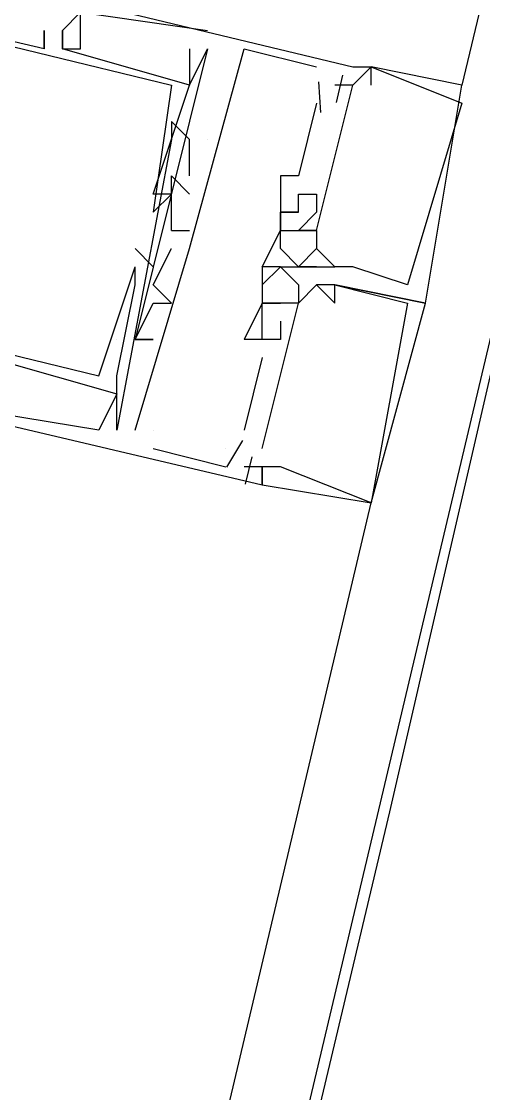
# Model space of a CAD drawing. Header units: feet. Extents: x -84 to 198, y -22 to 181.
# Drawn here: x 121.357 to 121.696, y 48.184 to 48.971 of the extents above; entities that cross this region are included whole.
import ezdxf

# ---------------------------------------------------------------- set-up
doc = ezdxf.new("R2010")
doc.units = ezdxf.units.FT
doc.layers.add('A-LINEA', color=7, linetype='CONTINUOUS')

msp = doc.modelspace()

# ---------------------------------------------------------------- linework, layer by layer
at = {"layer": 'A-LINEA'}
for p, q in [((123.44, 56.2978), (121.68, 48.9244)), ((121.3733, 48.9644), (121.3733, 48.9644)), ((121.3733, 48.9644), (121.3733, 48.9644)), ((121.3733, 48.9644), (121.3733, 48.9644)), ((121.3733, 48.9644), (121.3733, 48.9644)), ((121.3733, 48.9644), (121.3733, 48.9644)), ((121.3733, 48.9644), (121.3733, 48.9644)), ((121.3867, 48.9644), (121.3867, 48.9644)), ((121.3867, 48.9644), (121.3867, 48.9644)), ((121.3867, 48.9644), (121.3867, 48.9644)), ((121.3867, 48.9644), (121.3867, 48.9644)), ((121.3867, 48.9644), (121.3867, 48.9644)), ((121.3867, 48.9644), (121.3867, 48.9644)), ((121.3867, 48.9644), (121.3867, 48.9644)), ((121.3867, 48.9644), (121.3867, 48.9644)), ((121.3867, 48.9644), (121.3867, 48.9644)), ((121.3867, 48.9644), (121.3867, 48.9644)), ((121.3867, 48.9644), (121.3867, 48.9644)), ((121.3867, 48.9644), (121.3867, 48.9644)), ((121.3867, 48.9644), (121.3867, 48.9644)), ((121.3867, 48.9644), (121.3867, 48.9644)), ((121.3867, 48.9644), (121.3867, 48.9644)), ((121.4933, 48.9644), (121.4933, 48.9644)), ((121.4933, 48.9644), (121.4933, 48.9644)), ((121.4933, 48.9644), (121.4933, 48.9644)), ((121.3733, 48.9511), (121.3733, 48.9511)), ((121.3733, 48.9511), (121.3733, 48.9511)), ((121.3733, 48.9511), (121.3733, 48.9511)), ((121.3733, 48.9511), (121.3733, 48.9511)), ((121.3733, 48.9511), (121.3733, 48.9511)), ((121.3733, 48.9511), (121.3733, 48.9511)), ((121.3867, 48.9511), (121.3867, 48.9511)), ((121.3867, 48.9511), (121.3867, 48.9511)), ((121.3867, 48.9511), (121.3867, 48.9511)), ((121.3867, 48.9511), (121.3867, 48.9511)), ((121.3867, 48.9511), (121.3867, 48.9511)), ((121.3867, 48.9511), (121.3867, 48.9511)), ((121.3867, 48.9511), (121.3867, 48.9511)), ((121.3867, 48.9511), (121.3867, 48.9511)), ((121.3867, 48.9511), (121.3867, 48.9511)), ((121.4, 48.9511), (121.4, 48.9511)), ((121.4, 48.9511), (121.4, 48.9511)), ((121.4, 48.9511), (121.4, 48.9511)), ((121.4933, 48.9511), (121.44, 48.7378)), ((121.4933, 48.9511), (121.44, 48.7378)), ((121.4933, 48.9511), (121.44, 48.7378)), ((121.48, 48.9511), (121.48, 48.9511)), ((121.48, 48.9511), (121.48, 48.9511)), ((121.48, 48.9511), (121.48, 48.9511)), ((121.48, 48.9511), (121.48, 48.9511)), ((121.48, 48.9511), (121.48, 48.9511)), ((121.48, 48.9511), (121.48, 48.9511)), ((121.4933, 48.9511), (121.4933, 48.9511)), ((121.4933, 48.9511), (121.4933, 48.9511)), ((121.4933, 48.9511), (121.4933, 48.9511)), ((121.4933, 48.9511), (121.4933, 48.9511)), ((121.4933, 48.9511), (121.4933, 48.9511)), ((121.4933, 48.9511), (121.4933, 48.9511)), ((121.4933, 48.9511), (121.4933, 48.9511)), ((121.4933, 48.9511), (121.4933, 48.9511)), ((121.4933, 48.9511), (121.4933, 48.9511)), ((121.52, 48.9511), (121.52, 48.9511)), ((121.52, 48.9511), (121.52, 48.9511)), ((121.52, 48.9511), (121.52, 48.9511)), ((121.5733, 48.9378), (121.5733, 48.9378)), ((121.5733, 48.9378), (121.5733, 48.9378)), ((121.5733, 48.9378), (121.5733, 48.9378)), ((121.6, 48.9378), (121.6, 48.9378)), ((121.6, 48.9378), (121.6, 48.9378)), ((121.6, 48.9378), (121.6, 48.9378)), ((121.6, 48.9378), (121.6, 48.9378)), ((121.6, 48.9378), (121.6, 48.9378)), ((121.6, 48.9378), (121.6, 48.9378)), ((121.6133, 48.9378), (121.6133, 48.9378)), ((121.6133, 48.9378), (121.6133, 48.9378)), ((121.6133, 48.9378), (121.6133, 48.9378)), ((121.6133, 48.9378), (121.6133, 48.9378)), ((121.6133, 48.9378), (121.6133, 48.9378)), ((121.6133, 48.9378), (121.6133, 48.9378)), ((121.6133, 48.9378), (121.6133, 48.9378)), ((121.6133, 48.9378), (121.6133, 48.9378)), ((121.6133, 48.9378), (121.6133, 48.9378)), ((121.6133, 48.9378), (121.6133, 48.9378)), ((121.6133, 48.9378), (121.6133, 48.9378)), ((121.6133, 48.9378), (121.6133, 48.9378)), ((121.6133, 48.9378), (121.6133, 48.9378)), ((121.6133, 48.9378), (121.6133, 48.9378)), ((121.6133, 48.9378), (121.6133, 48.9378)), ((121.5923, 48.9317), (121.5876, 48.9117)), ((121.5923, 48.9317), (121.5876, 48.9117)), ((121.5923, 48.9317), (121.5876, 48.9117)), ((121.4667, 48.9244), (121.4667, 48.9244)), ((121.4667, 48.9244), (121.4667, 48.9244)), ((121.4667, 48.9244), (121.4667, 48.9244)), ((121.4667, 48.9244), (121.4667, 48.9244)), ((121.4667, 48.9244), (121.4667, 48.9244)), ((121.4667, 48.9244), (121.4667, 48.9244)), ((121.48, 48.9244), (121.48, 48.9244)), ((121.48, 48.9244), (121.48, 48.9244)), ((121.48, 48.9244), (121.48, 48.9244)), ((121.48, 48.9244), (121.48, 48.9244)), ((121.48, 48.9244), (121.48, 48.9244)), ((121.48, 48.9244), (121.48, 48.9244)), ((121.48, 48.9244), (121.48, 48.9244)), ((121.48, 48.9244), (121.48, 48.9244)), ((121.48, 48.9244), (121.48, 48.9244)), ((121.48, 48.9244), (121.48, 48.9244)), ((121.48, 48.9244), (121.48, 48.9244)), ((121.48, 48.9244), (121.48, 48.9244)), ((121.5746, 48.9269), (121.5762, 48.9043)), ((121.5746, 48.9269), (121.5762, 48.9043)), ((121.5746, 48.9269), (121.5762, 48.9043)), ((121.5867, 48.9244), (121.5867, 48.9244)), ((121.5867, 48.9244), (121.5867, 48.9244)), ((121.5867, 48.9244), (121.5867, 48.9244)), ((121.6, 48.9244), (121.6, 48.9244)), ((121.6, 48.9244), (121.6, 48.9244)), ((121.6, 48.9244), (121.6, 48.9244)), ((121.6, 48.9244), (121.6, 48.9244)), ((121.6, 48.9244), (121.6, 48.9244)), ((121.6, 48.9244), (121.6, 48.9244)), ((121.6, 48.9244), (121.6, 48.9244)), ((121.6, 48.9244), (121.6, 48.9244)), ((121.6, 48.9244), (121.6, 48.9244)), ((121.6133, 48.9244), (121.6133, 48.9244)), ((121.6133, 48.9244), (121.6133, 48.9244)), ((121.6133, 48.9244), (121.6133, 48.9244)), ((121.6133, 48.9244), (121.6133, 48.9244)), ((121.6133, 48.9244), (121.6133, 48.9244)), ((121.6133, 48.9244), (121.6133, 48.9244)), ((121.68, 48.9244), (121.68, 48.9244)), ((121.68, 48.9244), (121.68, 48.9244)), ((121.68, 48.9244), (121.68, 48.9244)), ((121.68, 48.9244), (121.68, 48.9244)), ((121.68, 48.9244), (121.68, 48.9244)), ((121.68, 48.9244), (121.68, 48.9244)), ((121.5733, 48.9111), (121.56, 48.8578)), ((121.5733, 48.9111), (121.56, 48.8578)), ((121.5733, 48.9111), (121.56, 48.8578)), ((121.5733, 48.9111), (121.5733, 48.9111)), ((121.5733, 48.9111), (121.5733, 48.9111)), ((121.5733, 48.9111), (121.5733, 48.9111)), ((121.68, 48.9111), (121.68, 48.9111)), ((121.68, 48.9111), (121.68, 48.9111)), ((121.68, 48.9111), (121.68, 48.9111)), ((121.68, 48.9111), (121.68, 48.9111)), ((121.68, 48.9111), (121.68, 48.9111)), ((121.68, 48.9111), (121.68, 48.9111)), ((121.4667, 48.8978), (121.4667, 48.8978)), ((121.4667, 48.8978), (121.4667, 48.8978)), ((121.4667, 48.8978), (121.4667, 48.8978)), ((121.4667, 48.8844), (121.4667, 48.8844)), ((121.4667, 48.8844), (121.4667, 48.8844)), ((121.4667, 48.8844), (121.4667, 48.8844)), ((121.48, 48.8578), (121.48, 48.8844)), ((121.48, 48.8844), (121.48, 48.8844)), ((121.48, 48.8844), (121.48, 48.8844)), ((121.48, 48.8578), (121.48, 48.8844)), ((121.48, 48.8844), (121.48, 48.8844)), ((121.48, 48.8844), (121.48, 48.8844)), ((121.48, 48.8578), (121.48, 48.8844)), ((121.48, 48.8844), (121.48, 48.8844)), ((121.48, 48.8844), (121.48, 48.8844)), ((121.4933, 48.8844), (121.4933, 48.8844)), ((121.4933, 48.8844), (121.4933, 48.8844)), ((121.4933, 48.8844), (121.4933, 48.8844)), ((121.4933, 48.8844), (121.4933, 48.8844)), ((121.4933, 48.8844), (121.4933, 48.8844)), ((121.4933, 48.8844), (121.4933, 48.8844)), ((121.4667, 48.8578), (121.4667, 48.8578)), ((121.4667, 48.8578), (121.4667, 48.8578)), ((121.4667, 48.8578), (121.4667, 48.8578)), ((121.48, 48.8578), (121.48, 48.8578)), ((121.48, 48.8578), (121.48, 48.8578)), ((121.48, 48.8578), (121.48, 48.8578)), ((121.5467, 48.8578), (121.5467, 48.8578)), ((121.5467, 48.8578), (121.5467, 48.8578)), ((121.5467, 48.8578), (121.5467, 48.8578)), ((121.56, 48.8578), (121.56, 48.8578)), ((121.56, 48.8578), (121.56, 48.8578)), ((121.56, 48.8578), (121.56, 48.8578)), ((121.4533, 48.8444), (121.4533, 48.8444)), ((121.4533, 48.8444), (121.4533, 48.8444)), ((121.4533, 48.8444), (121.4533, 48.8444)), ((121.4533, 48.8444), (121.4533, 48.8444)), ((121.4533, 48.8444), (121.4533, 48.8444)), ((121.4533, 48.8444), (121.4533, 48.8444)), ((121.4667, 48.8444), (121.4667, 48.8444)), ((121.4667, 48.8444), (121.4667, 48.8444)), ((121.4667, 48.8444), (121.4667, 48.8444)), ((121.4667, 48.8444), (121.4667, 48.8444)), ((121.4667, 48.8444), (121.4667, 48.8444)), ((121.4667, 48.8444), (121.4667, 48.8444)), ((121.48, 48.8444), (121.48, 48.8444)), ((121.48, 48.8444), (121.48, 48.8444)), ((121.48, 48.8444), (121.48, 48.8444)), ((121.56, 48.8444), (121.56, 48.8444)), ((121.56, 48.8444), (121.56, 48.8444)), ((121.56, 48.8444), (121.56, 48.8444)), ((121.5733, 48.8444), (121.5733, 48.8444)), ((121.5733, 48.8444), (121.5733, 48.8444)), ((121.5733, 48.8444), (121.5733, 48.8444)), ((121.4533, 48.8311), (121.4533, 48.8311)), ((121.4533, 48.8311), (121.4533, 48.8311)), ((121.4533, 48.8311), (121.4533, 48.8311)), ((121.4533, 48.8311), (121.4533, 48.8311)), ((121.4533, 48.8311), (121.4533, 48.8311)), ((121.4533, 48.8311), (121.4533, 48.8311)), ((121.5467, 48.8311), (121.5467, 48.8311)), ((121.5467, 48.8311), (121.5467, 48.8311)), ((121.5467, 48.8311), (121.5467, 48.8311)), ((121.5467, 48.8311), (121.5467, 48.8311)), ((121.5467, 48.8311), (121.5467, 48.8311)), ((121.5467, 48.8311), (121.5467, 48.8311)), ((121.56, 48.8311), (121.56, 48.8311)), ((121.56, 48.8311), (121.56, 48.8311)), ((121.56, 48.8311), (121.56, 48.8311)), ((121.56, 48.8311), (121.56, 48.8311)), ((121.56, 48.8311), (121.56, 48.8311)), ((121.56, 48.8311), (121.56, 48.8311)), ((121.5733, 48.8311), (121.5733, 48.8311)), ((121.5733, 48.8311), (121.5733, 48.8311)), ((121.5733, 48.8311), (121.5733, 48.8311)), ((121.4667, 48.8178), (121.4667, 48.8178)), ((121.4667, 48.8178), (121.4667, 48.8178)), ((121.4667, 48.8178), (121.4667, 48.8178)), ((121.4667, 48.8178), (121.48, 48.8178)), ((121.4667, 48.8178), (121.4667, 48.8178)), ((121.4667, 48.8178), (121.48, 48.8178)), ((121.4667, 48.8178), (121.4667, 48.8178)), ((121.4667, 48.8178), (121.48, 48.8178)), ((121.4667, 48.8178), (121.4667, 48.8178)), ((121.48, 48.8178), (121.48, 48.8178)), ((121.48, 48.8178), (121.48, 48.8178)), ((121.48, 48.8178), (121.48, 48.8178)), ((121.5467, 48.8178), (121.5467, 48.8178)), ((121.5467, 48.8178), (121.5467, 48.8178)), ((121.5467, 48.8178), (121.5467, 48.8178)), ((121.5467, 48.8178), (121.5467, 48.8178)), ((121.5467, 48.8178), (121.5467, 48.8178)), ((121.5467, 48.8178), (121.5467, 48.8178)), ((121.5467, 48.8178), (121.5467, 48.8178)), ((121.5467, 48.8178), (121.5467, 48.8178)), ((121.5467, 48.8178), (121.5467, 48.8178)), ((121.5467, 48.8178), (121.5467, 48.8178)), ((121.5467, 48.8178), (121.5467, 48.8178)), ((121.5467, 48.8178), (121.5467, 48.8178)), ((121.5467, 48.8178), (121.5467, 48.8178)), ((121.5467, 48.8178), (121.5467, 48.8178)), ((121.5467, 48.8178), (121.5467, 48.8178)), ((121.56, 48.8178), (121.56, 48.8178)), ((121.56, 48.8178), (121.56, 48.8178)), ((121.56, 48.8178), (121.56, 48.8178)), ((121.56, 48.8178), (121.56, 48.8178)), ((121.56, 48.8178), (121.56, 48.8178)), ((121.56, 48.8178), (121.56, 48.8178)), ((121.56, 48.8178), (121.56, 48.8178)), ((121.56, 48.8178), (121.56, 48.8178)), ((121.56, 48.8178), (121.56, 48.8178)), ((121.56, 48.8178), (121.56, 48.8178)), ((121.56, 48.8178), (121.56, 48.8178)), ((121.56, 48.8178), (121.56, 48.8178)), ((121.5733, 48.8178), (121.5733, 48.8178)), ((121.5733, 48.8178), (121.5733, 48.8178)), ((121.5733, 48.8178), (121.5733, 48.8178)), ((121.5733, 48.8178), (121.5733, 48.8178)), ((121.5733, 48.8178), (121.5733, 48.8178)), ((121.5733, 48.8178), (121.5733, 48.8178)), ((121.5733, 48.8178), (121.5733, 48.8178)), ((121.5733, 48.8178), (121.5733, 48.8178)), ((121.5733, 48.8178), (121.5733, 48.8178)), ((121.5733, 48.8178), (121.5733, 48.8178)), ((121.5733, 48.8178), (121.5733, 48.8178)), ((121.5733, 48.8178), (121.5733, 48.8178)), ((121.5733, 48.8178), (121.5733, 48.8178)), ((121.5733, 48.8178), (121.5733, 48.8178)), ((121.5733, 48.8178), (121.5733, 48.8178)), ((121.5733, 48.8178), (121.5733, 48.8178)), ((121.5733, 48.8178), (121.5733, 48.8178)), ((121.5733, 48.8178), (121.5733, 48.8178)), ((121.44, 48.8044), (121.4533, 48.7911)), ((121.44, 48.8044), (121.44, 48.8044)), ((121.44, 48.6711), (121.48, 48.8044)), ((121.44, 48.8044), (121.4533, 48.7911)), ((121.44, 48.8044), (121.44, 48.8044)), ((121.44, 48.6711), (121.48, 48.8044)), ((121.44, 48.8044), (121.4533, 48.7911)), ((121.44, 48.8044), (121.44, 48.8044)), ((121.44, 48.6711), (121.48, 48.8044)), ((121.4667, 48.8044), (121.4667, 48.8044)), ((121.4667, 48.8044), (121.4667, 48.8044)), ((121.4667, 48.8044), (121.4667, 48.8044)), ((121.4667, 48.8044), (121.4667, 48.8044)), ((121.4667, 48.8044), (121.4667, 48.8044)), ((121.4667, 48.8044), (121.4667, 48.8044)), ((121.4667, 48.8044), (121.4667, 48.8044)), ((121.4667, 48.8044), (121.4667, 48.8044)), ((121.4667, 48.8044), (121.4667, 48.8044)), ((121.48, 48.8044), (121.48, 48.8044)), ((121.48, 48.8044), (121.48, 48.8044)), ((121.48, 48.8044), (121.48, 48.8044)), ((121.48, 48.8044), (121.48, 48.8044)), ((121.48, 48.8044), (121.48, 48.8044)), ((121.48, 48.8044), (121.48, 48.8044)), ((121.5467, 48.8044), (121.5467, 48.8044)), ((121.5467, 48.8044), (121.5467, 48.8044)), ((121.5467, 48.8044), (121.5467, 48.8044)), ((121.5467, 48.8044), (121.5467, 48.8044)), ((121.5467, 48.8044), (121.5467, 48.8044)), ((121.5467, 48.8044), (121.5467, 48.8044)), ((121.5733, 48.8044), (121.5733, 48.8044)), ((121.5733, 48.8044), (121.5733, 48.8044)), ((121.5733, 48.8044), (121.5733, 48.8044)), ((121.5733, 48.8044), (121.5733, 48.8044)), ((121.5733, 48.8044), (121.5733, 48.8044)), ((121.5733, 48.8044), (121.5733, 48.8044)), ((121.5733, 48.8044), (121.5733, 48.8044)), ((121.5733, 48.8044), (121.5733, 48.8044)), ((121.5733, 48.8044), (121.5733, 48.8044)), ((121.5733, 48.8044), (121.5733, 48.8044)), ((121.5733, 48.8044), (121.5733, 48.8044)), ((121.5733, 48.8044), (121.5733, 48.8044)), ((121.44, 48.7911), (121.44, 48.7911)), ((121.44, 48.7911), (121.44, 48.7911)), ((121.44, 48.7911), (121.44, 48.7911)), ((121.44, 48.7911), (121.44, 48.7911)), ((121.44, 48.7911), (121.44, 48.7911)), ((121.44, 48.7911), (121.44, 48.7911)), ((121.4533, 48.7911), (121.4533, 48.7911)), ((121.4533, 48.7911), (121.4533, 48.7911)), ((121.4533, 48.7911), (121.4533, 48.7911)), ((121.5333, 48.7911), (121.5333, 48.7911)), ((121.5333, 48.7911), (121.5333, 48.7911)), ((121.5333, 48.7911), (121.5333, 48.7911)), ((121.5333, 48.7911), (121.5333, 48.7911)), ((121.5333, 48.7911), (121.5333, 48.7911)), ((121.5333, 48.7911), (121.5333, 48.7911)), ((121.5333, 48.7911), (121.5333, 48.7911)), ((121.5333, 48.7911), (121.5333, 48.7911)), ((121.5333, 48.7911), (121.5333, 48.7911)), ((121.5467, 48.7911), (121.5467, 48.7911)), ((121.5467, 48.7911), (121.5467, 48.7911)), ((121.5467, 48.7911), (121.5467, 48.7911)), ((121.5467, 48.7911), (121.5467, 48.7911)), ((121.5467, 48.7911), (121.5467, 48.7911)), ((121.5467, 48.7911), (121.5467, 48.7911)), ((121.5467, 48.7911), (121.5467, 48.7911)), ((121.5467, 48.7911), (121.5467, 48.7911)), ((121.5467, 48.7911), (121.5467, 48.7911)), ((121.5467, 48.7911), (121.5467, 48.7911)), ((121.5467, 48.7911), (121.5467, 48.7911)), ((121.5467, 48.7911), (121.5467, 48.7911)), ((121.5733, 48.7911), (121.56, 48.7911)), ((121.56, 48.7911), (121.56, 48.7911)), ((121.5733, 48.7911), (121.56, 48.7911)), ((121.56, 48.7911), (121.56, 48.7911)), ((121.5733, 48.7911), (121.56, 48.7911)), ((121.56, 48.7911), (121.56, 48.7911)), ((121.56, 48.7911), (121.56, 48.7911)), ((121.56, 48.7911), (121.56, 48.7911)), ((121.56, 48.7911), (121.56, 48.7911)), ((121.56, 48.7911), (121.56, 48.7911)), ((121.56, 48.7911), (121.56, 48.7911)), ((121.56, 48.7911), (121.56, 48.7911)), ((121.56, 48.7911), (121.56, 48.7911)), ((121.56, 48.7911), (121.56, 48.7911)), ((121.56, 48.7911), (121.56, 48.7911)), ((121.56, 48.7911), (121.56, 48.7911)), ((121.56, 48.7911), (121.56, 48.7911)), ((121.56, 48.7911), (121.56, 48.7911)), ((121.5733, 48.7911), (121.5733, 48.7911)), ((121.5733, 48.7911), (121.5733, 48.7911)), ((121.5733, 48.7911), (121.5733, 48.7911)), ((121.5733, 48.7911), (121.5733, 48.7911)), ((121.5733, 48.7911), (121.5733, 48.7911)), ((121.5733, 48.7911), (121.5733, 48.7911)), ((121.5733, 48.7911), (121.5733, 48.7911)), ((121.5733, 48.7911), (121.5733, 48.7911)), ((121.5733, 48.7911), (121.5733, 48.7911)), ((121.5867, 48.7911), (121.5867, 48.7911)), ((121.5867, 48.7911), (121.5867, 48.7911)), ((121.5867, 48.7911), (121.5867, 48.7911)), ((121.5867, 48.7911), (121.5867, 48.7911)), ((121.5867, 48.7911), (121.5867, 48.7911)), ((121.5867, 48.7911), (121.5867, 48.7911)), ((121.5867, 48.7911), (121.5867, 48.7911)), ((121.5867, 48.7911), (121.5867, 48.7911)), ((121.5867, 48.7911), (121.5867, 48.7911)), ((121.5867, 48.7911), (121.5867, 48.7911)), ((121.5867, 48.7911), (121.5867, 48.7911)), ((121.5867, 48.7911), (121.5867, 48.7911)), ((121.5867, 48.7911), (121.5867, 48.7911)), ((121.5867, 48.7911), (121.5867, 48.7911)), ((121.5867, 48.7911), (121.5867, 48.7911)), ((121.5867, 48.7911), (121.5867, 48.7911)), ((121.5867, 48.7911), (121.5867, 48.7911)), ((121.5867, 48.7911), (121.5867, 48.7911)), ((121.6, 48.7911), (121.6, 48.7911)), ((121.6, 48.7911), (121.6, 48.7911)), ((121.6, 48.7911), (121.6, 48.7911)), ((121.6, 48.7911), (121.6, 48.7911)), ((121.6, 48.7911), (121.6, 48.7911)), ((121.6, 48.7911), (121.6, 48.7911)), ((121.6, 48.7911), (121.6, 48.7911)), ((121.6, 48.7911), (121.6, 48.7911)), ((121.6, 48.7911), (121.6, 48.7911)), ((121.6, 48.7911), (121.6, 48.7911)), ((121.6, 48.7911), (121.6, 48.7911)), ((121.6, 48.7911), (121.6, 48.7911)), ((121.44, 48.7778), (121.44, 48.7778)), ((121.44, 48.7778), (121.44, 48.7778)), ((121.44, 48.7778), (121.44, 48.7778)), ((121.44, 48.7778), (121.44, 48.7778)), ((121.44, 48.7778), (121.44, 48.7778)), ((121.44, 48.7778), (121.44, 48.7778)), ((121.4533, 48.7778), (121.4533, 48.7778)), ((121.4533, 48.7778), (121.4533, 48.7778)), ((121.4533, 48.7778), (121.4533, 48.7778)), ((121.5333, 48.7778), (121.5333, 48.7778)), ((121.5333, 48.7778), (121.5333, 48.7778)), ((121.5333, 48.7778), (121.5333, 48.7778)), ((121.56, 48.7778), (121.56, 48.7778)), ((121.56, 48.7778), (121.56, 48.7778)), ((121.56, 48.7778), (121.56, 48.7778)), ((121.5733, 48.7778), (121.5733, 48.7778)), ((121.5733, 48.7778), (121.5733, 48.7778)), ((121.5733, 48.7778), (121.5733, 48.7778)), ((121.5733, 48.7778), (121.5733, 48.7778)), ((121.5733, 48.7778), (121.5733, 48.7778)), ((121.5733, 48.7778), (121.5733, 48.7778)), ((121.5867, 48.7778), (121.5867, 48.7778)), ((121.5867, 48.7778), (121.5867, 48.7778)), ((121.5867, 48.7778), (121.5867, 48.7778)), ((121.5867, 48.7778), (121.5867, 48.7778)), ((121.5867, 48.7778), (121.5867, 48.7778)), ((121.5867, 48.7778), (121.5867, 48.7778)), ((121.5867, 48.7778), (121.5867, 48.7778)), ((121.5867, 48.7778), (121.5867, 48.7778)), ((121.5867, 48.7778), (121.5867, 48.7778)), ((121.5867, 48.7778), (121.5867, 48.7778)), ((121.5867, 48.7778), (121.5867, 48.7778)), ((121.5867, 48.7778), (121.5867, 48.7778)), ((121.64, 48.7778), (121.64, 48.7778)), ((121.64, 48.7778), (121.64, 48.7778)), ((121.64, 48.7778), (121.64, 48.7778)), ((121.64, 48.7778), (121.64, 48.7778)), ((121.64, 48.7778), (121.64, 48.7778)), ((121.64, 48.7778), (121.64, 48.7778)), ((121.6533, 48.7778), (121.6533, 48.7778)), ((121.6533, 48.7778), (121.6533, 48.7778)), ((121.4533, 48.7644), (121.4533, 48.7644)), ((121.4533, 48.7644), (121.4533, 48.7644)), ((121.4533, 48.7644), (121.4533, 48.7644)), ((121.4667, 48.7644), (121.4667, 48.7644)), ((121.4667, 48.7644), (121.4667, 48.7644)), ((121.4667, 48.7644), (121.4667, 48.7644)), ((121.5333, 48.7644), (121.5333, 48.7644)), ((121.5333, 48.7644), (121.5333, 48.7644)), ((121.5333, 48.7644), (121.5333, 48.7644)), ((121.5333, 48.7644), (121.5333, 48.7644)), ((121.5333, 48.7644), (121.5333, 48.7644)), ((121.5333, 48.7644), (121.5333, 48.7644)), ((121.5333, 48.7644), (121.5333, 48.7644)), ((121.5333, 48.7644), (121.5333, 48.7644)), ((121.5333, 48.7644), (121.5333, 48.7644)), ((121.5467, 48.7644), (121.5467, 48.7644)), ((121.5467, 48.7644), (121.5467, 48.7644)), ((121.5467, 48.7644), (121.5467, 48.7644)), ((121.5467, 48.7644), (121.5467, 48.7644)), ((121.5467, 48.7644), (121.5467, 48.7644)), ((121.5467, 48.7644), (121.5467, 48.7644)), ((121.56, 48.7644), (121.56, 48.7644)), ((121.56, 48.7644), (121.56, 48.7644)), ((121.56, 48.7644), (121.56, 48.7644)), ((121.56, 48.7644), (121.56, 48.7644)), ((121.56, 48.7644), (121.56, 48.7644)), ((121.56, 48.7644), (121.56, 48.7644)), ((121.5867, 48.7644), (121.5867, 48.7644)), ((121.5867, 48.7644), (121.5867, 48.7644)), ((121.5867, 48.7644), (121.5867, 48.7644)), ((121.64, 48.7644), (121.64, 48.7644)), ((121.64, 48.7644), (121.64, 48.7644)), ((121.64, 48.7644), (121.64, 48.7644)), ((121.6533, 48.7644), (121.6533, 48.7644)), ((121.6533, 48.7644), (121.6533, 48.7644)), ((121.6533, 48.7644), (121.6533, 48.7644)), ((121.6533, 48.7644), (121.6533, 48.7644)), ((121.6533, 48.7644), (121.6533, 48.7644)), ((121.6533, 48.7644), (121.6533, 48.7644)), ((121.6533, 48.7644), (121.6533, 48.7644)), ((121.6533, 48.7644), (121.6533, 48.7644)), ((121.6533, 48.7644), (121.6533, 48.7644)), ((121.5333, 48.7511), (121.5333, 48.7511)), ((121.5333, 48.7511), (121.5333, 48.7511)), ((121.5333, 48.7511), (121.5333, 48.7511)), ((121.5467, 48.7511), (121.5467, 48.7511)), ((121.5467, 48.7511), (121.5467, 48.7511)), ((121.5467, 48.7511), (121.5467, 48.7511)), ((121.64, 48.7511), (121.64, 48.7511)), ((121.64, 48.7511), (121.64, 48.7511)), ((121.4267, 48.7378), (121.4267, 48.7378)), ((121.4267, 48.7378), (121.4267, 48.7378)), ((121.4267, 48.7378), (121.4267, 48.7378)), ((121.4267, 48.7378), (121.4267, 48.7378)), ((121.4267, 48.7378), (121.4267, 48.7378)), ((121.4267, 48.7378), (121.4267, 48.7378)), ((121.44, 48.7378), (121.44, 48.7378)), ((121.44, 48.7378), (121.44, 48.7378)), ((121.44, 48.7378), (121.44, 48.7378)), ((121.44, 48.7378), (121.44, 48.7378)), ((121.44, 48.7378), (121.44, 48.7378)), ((121.44, 48.7378), (121.44, 48.7378)), ((121.44, 48.7378), (121.44, 48.7378)), ((121.44, 48.7378), (121.44, 48.7378)), ((121.44, 48.7378), (121.44, 48.7378)), ((121.4533, 48.7378), (121.4533, 48.7378)), ((121.4533, 48.7378), (121.4533, 48.7378)), ((121.4533, 48.7378), (121.4533, 48.7378)), ((121.5333, 48.7378), (121.52, 48.7378)), ((121.52, 48.7378), (121.52, 48.7378)), ((121.5333, 48.7378), (121.52, 48.7378)), ((121.52, 48.7378), (121.52, 48.7378)), ((121.5333, 48.7378), (121.52, 48.7378)), ((121.52, 48.7378), (121.52, 48.7378)), ((121.5333, 48.7378), (121.5333, 48.7378)), ((121.5333, 48.7378), (121.5333, 48.7378)), ((121.5333, 48.7378), (121.5333, 48.7378)), ((121.5333, 48.7378), (121.5333, 48.7378)), ((121.5333, 48.7378), (121.5333, 48.7378)), ((121.5333, 48.7378), (121.5333, 48.7378)), ((121.5467, 48.7378), (121.5467, 48.7378)), ((121.5467, 48.7378), (121.5467, 48.7378)), ((121.5467, 48.7378), (121.5467, 48.7378)), ((121.3333, 48.7244), (121.4267, 48.6978)), ((121.3333, 48.7244), (121.4267, 48.6978)), ((121.3333, 48.7244), (121.4267, 48.6978)), ((121.5333, 48.7244), (121.52, 48.6711)), ((121.5333, 48.7244), (121.52, 48.6711)), ((121.5333, 48.7244), (121.52, 48.6711)), ((121.5333, 48.7244), (121.5333, 48.7244)), ((121.5333, 48.7244), (121.5333, 48.7244)), ((121.5333, 48.7244), (121.5333, 48.7244)), ((121.4133, 48.7111), (121.4133, 48.7111)), ((121.4133, 48.7111), (121.4133, 48.7111)), ((121.4133, 48.7111), (121.4133, 48.7111)), ((121.4267, 48.7111), (121.4267, 48.7111)), ((121.4267, 48.7111), (121.4267, 48.7111)), ((121.4267, 48.7111), (121.4267, 48.7111)), ((121.4267, 48.6978), (121.4133, 48.6711)), ((121.4267, 48.6978), (121.4133, 48.6711)), ((121.4267, 48.6978), (121.4133, 48.6711)), ((121.4267, 48.6978), (121.4267, 48.6978)), ((121.4267, 48.6978), (121.4267, 48.6978)), ((121.4267, 48.6978), (121.4267, 48.6978)), ((121.4133, 48.6711), (121.3333, 48.6844)), ((121.4133, 48.6711), (121.3333, 48.6844)), ((121.4133, 48.6711), (121.3333, 48.6844)), ((121.4133, 48.6711), (121.4133, 48.6711)), ((121.4133, 48.6711), (121.4133, 48.6711)), ((121.4133, 48.6711), (121.4133, 48.6711)), ((121.4133, 48.6711), (121.4133, 48.6711)), ((121.4133, 48.6711), (121.4133, 48.6711)), ((121.4133, 48.6711), (121.4133, 48.6711)), ((121.4267, 48.6711), (121.4267, 48.6711)), ((121.4267, 48.6711), (121.4267, 48.6711)), ((121.4267, 48.6711), (121.4267, 48.6711)), ((121.4267, 48.6711), (121.4267, 48.6711)), ((121.4267, 48.6711), (121.4267, 48.6711)), ((121.4267, 48.6711), (121.4267, 48.6711)), ((121.44, 48.6711), (121.44, 48.6711)), ((121.44, 48.6711), (121.44, 48.6711)), ((121.44, 48.6711), (121.44, 48.6711)), ((121.4533, 48.6711), (121.4533, 48.6711)), ((121.4533, 48.6711), (121.4533, 48.6711)), ((121.4533, 48.6711), (121.4533, 48.6711)), ((121.52, 48.6711), (121.52, 48.6711)), ((121.52, 48.6711), (121.52, 48.6711)), ((121.52, 48.6711), (121.52, 48.6711)), ((121.5188, 48.6635), (121.5072, 48.644)), ((121.5188, 48.6635), (121.5072, 48.644)), ((121.5188, 48.6635), (121.5072, 48.644)), ((121.4533, 48.6578), (121.5067, 48.6444)), ((121.4533, 48.6578), (121.4533, 48.6578)), ((121.4533, 48.6578), (121.5067, 48.6444)), ((121.4533, 48.6578), (121.4533, 48.6578)), ((121.4533, 48.6578), (121.5067, 48.6444)), ((121.4533, 48.6578), (121.4533, 48.6578)), ((121.5067, 48.6578), (121.5067, 48.6578)), ((121.5067, 48.6578), (121.5067, 48.6578)), ((121.5067, 48.6578), (121.5067, 48.6578)), ((121.5067, 48.6578), (121.5067, 48.6578)), ((121.5067, 48.6578), (121.5067, 48.6578)), ((121.5067, 48.6578), (121.5067, 48.6578)), ((121.5333, 48.6578), (121.5333, 48.6578)), ((121.5333, 48.6578), (121.5333, 48.6578)), ((121.5333, 48.6578), (121.5333, 48.6578)), ((121.5257, 48.6517), (121.5209, 48.6317)), ((121.5257, 48.6517), (121.5209, 48.6317)), ((121.5257, 48.6517), (121.5209, 48.6317)), ((121.5067, 48.6444), (121.5067, 48.6444)), ((121.5067, 48.6444), (121.5067, 48.6444)), ((121.5067, 48.6444), (121.5067, 48.6444)), ((121.52, 48.6444), (121.52, 48.6444)), ((121.52, 48.6444), (121.52, 48.6444)), ((121.52, 48.6444), (121.52, 48.6444)), ((121.5333, 48.6444), (121.5333, 48.6444)), ((121.5333, 48.6444), (121.5333, 48.6444)), ((121.5333, 48.6444), (121.5333, 48.6444)), ((121.5333, 48.6444), (121.5333, 48.6444)), ((121.5333, 48.6444), (121.5333, 48.6444)), ((121.5333, 48.6444), (121.5333, 48.6444)), ((121.5467, 48.6444), (121.5467, 48.6444)), ((121.5467, 48.6444), (121.5467, 48.6444)), ((121.5467, 48.6444), (121.5467, 48.6444)), ((121.5333, 48.6311), (121.5333, 48.6311)), ((121.5333, 48.6311), (121.5333, 48.6311)), ((121.5333, 48.6311), (121.5333, 48.6311)), ((121.5333, 48.6311), (121.5333, 48.6311)), ((121.5333, 48.6311), (121.5333, 48.6311)), ((121.5333, 48.6311), (121.5333, 48.6311)), ((119.8667, 41.2311), (121.6133, 48.6178)), ((121.6133, 48.6178), (121.6133, 48.6178)), ((121.6133, 48.6178), (121.6133, 48.6178)), ((121.6133, 48.6178), (121.6133, 48.6178)), ((121.6133, 48.6178), (121.6133, 48.6178)), ((121.6133, 48.6178), (121.6133, 48.6178)), ((121.6133, 48.6178), (121.6133, 48.6178))]:
    msp.add_line(p, q, dxfattribs=at)
for points in [[(117, 59.0311), (123.76, 57.4311), (119.84, 40.8844)], [(123.7333, 57.2978), (123.4533, 56.1111), (123.1733, 54.9378), (122.8933, 53.7911), (122.6267, 52.6711), (122.3733, 51.5644), (122.12, 50.4844), (121.8667, 49.4311), (121.6267, 48.3911), (121.3867, 47.3778), (121.1467, 46.3778), (120.92, 45.4178), (120.6933, 44.4578), (120.4667, 43.5378), (120.2533, 42.6311), (120.0533, 41.7511), (119.84, 40.8844)], [(120.9067, 48.9378), (120.8933, 48.9511), (120.9333, 49.0978), (121.6, 48.9378), (121.6133, 48.9378)], [(120.9067, 48.9378), (120.8933, 48.9511), (120.9333, 49.0978), (121.6, 48.9378), (121.6133, 48.9378)], [(120.9067, 48.9378), (120.8933, 48.9511), (120.9333, 49.0978), (121.6, 48.9378), (121.6133, 48.9378)], [(121.3733, 48.9644), (121.3733, 48.9511), (120.9733, 49.0444), (120.9733, 49.0711), (120.9467, 49.0711), (120.9467, 49.0844), (120.9467, 49.0711), (120.9733, 49.0578), (120.9467, 48.9644), (120.9467, 48.9511), (120.9733, 49.0444), (121.4667, 48.9244), (121.4533, 48.8311), (121.4533, 48.8311), (121.4667, 48.8444), (121.4533, 48.8444), (121.48, 48.9244), (121.4933, 48.9511)], [(121.3733, 48.9644), (121.3733, 48.9511), (120.9733, 49.0444), (120.9733, 49.0711), (120.9467, 49.0711), (120.9467, 49.0844), (120.9467, 49.0711), (120.9733, 49.0578), (120.9467, 48.9644), (120.9467, 48.9511), (120.9733, 49.0444), (121.4667, 48.9244), (121.4533, 48.8311), (121.4533, 48.8311), (121.4667, 48.8444), (121.4533, 48.8444), (121.48, 48.9244), (121.4933, 48.9511)], [(121.3733, 48.9644), (121.3733, 48.9511), (120.9733, 49.0444), (120.9733, 49.0711), (120.9467, 49.0711), (120.9467, 49.0844), (120.9467, 49.0711), (120.9733, 49.0578), (120.9467, 48.9644), (120.9467, 48.9511), (120.9733, 49.0444), (121.4667, 48.9244), (121.4533, 48.8311), (121.4533, 48.8311), (121.4667, 48.8444), (121.4533, 48.8444), (121.48, 48.9244), (121.4933, 48.9511)], [(121.3733, 48.9644), (121.3733, 48.9511), (120.9733, 49.0444), (120.9733, 49.0711), (120.9467, 49.0711), (120.9467, 49.0844), (120.9467, 49.0711), (120.9733, 49.0578), (120.9467, 48.9644), (120.9467, 48.9511), (120.9733, 49.0444), (121.4667, 48.9244), (121.4533, 48.8311), (121.4533, 48.8311), (121.4667, 48.8444), (121.4533, 48.8444), (121.48, 48.9244), (121.4933, 48.9511)], [(121.3733, 48.9644), (121.3733, 48.9511), (120.9733, 49.0444), (120.9733, 49.0711), (120.9467, 49.0711), (120.9467, 49.0844), (120.9467, 49.0711), (120.9733, 49.0578), (120.9467, 48.9644), (120.9467, 48.9511), (120.9733, 49.0444), (121.4667, 48.9244), (121.4533, 48.8311), (121.4533, 48.8311), (121.4667, 48.8444), (121.4533, 48.8444), (121.48, 48.9244), (121.4933, 48.9511)], [(121.3733, 48.9644), (121.3733, 48.9511), (120.9733, 49.0444), (120.9733, 49.0711), (120.9467, 49.0711), (120.9467, 49.0844), (120.9467, 49.0711), (120.9733, 49.0578), (120.9467, 48.9644), (120.9467, 48.9511), (120.9733, 49.0444), (121.4667, 48.9244), (121.4533, 48.8311), (121.4533, 48.8311), (121.4667, 48.8444), (121.4533, 48.8444), (121.48, 48.9244), (121.4933, 48.9511)], [(121.4, 48.9778), (121.3867, 48.9644), (121.3867, 48.9511), (121.4, 48.9511), (121.4, 48.9778), (121.4933, 48.9644)], [(121.4, 48.9778), (121.3867, 48.9644), (121.3867, 48.9511), (121.4, 48.9511), (121.4, 48.9778), (121.4933, 48.9644)], [(121.4, 48.9778), (121.3867, 48.9644), (121.3867, 48.9511), (121.4, 48.9511), (121.4, 48.9778), (121.4933, 48.9644)], [(121.3733, 48.9511), (121.3733, 48.9644), (121.3733, 48.9644)], [(121.3733, 48.9511), (121.3733, 48.9644), (121.3733, 48.9644)], [(121.3733, 48.9511), (121.3733, 48.9644), (121.3733, 48.9644)], [(121.3733, 48.9511), (121.3733, 48.9644), (121.3733, 48.9644)], [(121.3733, 48.9511), (121.3733, 48.9644), (121.3733, 48.9644)], [(121.3733, 48.9511), (121.3733, 48.9644), (121.3733, 48.9644)], [(121.48, 48.9511), (121.48, 48.9244), (121.3867, 48.9511), (121.3867, 48.9644)], [(121.48, 48.9511), (121.48, 48.9244), (121.3867, 48.9511), (121.3867, 48.9644)], [(121.48, 48.9511), (121.48, 48.9244), (121.3867, 48.9511), (121.3867, 48.9644)], [(121.48, 48.9511), (121.48, 48.9244), (121.3867, 48.9511), (121.3867, 48.9644)], [(121.48, 48.9511), (121.48, 48.9244), (121.3867, 48.9511), (121.3867, 48.9644)], [(121.48, 48.9511), (121.48, 48.9244), (121.3867, 48.9511), (121.3867, 48.9644)], [(120.9067, 48.9378), (120.8933, 48.9511), (120.8533, 48.7911), (121.5333, 48.6311), (121.5333, 48.6444), (121.52, 48.6444)], [(120.9067, 48.9378), (120.8933, 48.9511), (120.8533, 48.7911), (121.5333, 48.6311), (121.5333, 48.6444), (121.52, 48.6444)], [(120.9067, 48.9378), (120.8933, 48.9511), (120.8533, 48.7911), (121.5333, 48.6311), (121.5333, 48.6444), (121.52, 48.6444)], [(121.48, 48.8044), (121.52, 48.9511), (121.5733, 48.9378)], [(121.48, 48.8044), (121.52, 48.9511), (121.5733, 48.9378)], [(121.48, 48.8044), (121.52, 48.9511), (121.5733, 48.9378)], [(121.6133, 48.9244), (121.6133, 48.9378), (121.68, 48.9111), (121.68, 48.9111), (121.64, 48.7778), (121.64, 48.7778), (121.6, 48.7911), (121.6, 48.7911), (121.5867, 48.7911), (121.5867, 48.7911), (121.5733, 48.8044)], [(121.6133, 48.9244), (121.6133, 48.9378), (121.68, 48.9111), (121.68, 48.9111), (121.64, 48.7778), (121.64, 48.7778), (121.6, 48.7911), (121.6, 48.7911), (121.5867, 48.7911), (121.5867, 48.7911), (121.5733, 48.8044)], [(121.6133, 48.9244), (121.6133, 48.9378), (121.68, 48.9111), (121.68, 48.9111), (121.64, 48.7778), (121.64, 48.7778), (121.6, 48.7911), (121.6, 48.7911), (121.5867, 48.7911), (121.5867, 48.7911), (121.5733, 48.8044)], [(121.6133, 48.9244), (121.6133, 48.9378), (121.68, 48.9111), (121.68, 48.9111), (121.64, 48.7778), (121.64, 48.7778), (121.6, 48.7911), (121.6, 48.7911), (121.5867, 48.7911), (121.5867, 48.7911), (121.5733, 48.8044)], [(121.6133, 48.9244), (121.6133, 48.9378), (121.68, 48.9111), (121.68, 48.9111), (121.64, 48.7778), (121.64, 48.7778), (121.6, 48.7911), (121.6, 48.7911), (121.5867, 48.7911), (121.5867, 48.7911), (121.5733, 48.8044)], [(121.6133, 48.9244), (121.6133, 48.9378), (121.68, 48.9111), (121.68, 48.9111), (121.64, 48.7778), (121.64, 48.7778), (121.6, 48.7911), (121.6, 48.7911), (121.5867, 48.7911), (121.5867, 48.7911), (121.5733, 48.8044)], [(121.5867, 48.7778), (121.6533, 48.7644), (121.68, 48.9244), (121.68, 48.9244), (121.6133, 48.9378), (121.6, 48.9244)], [(121.5867, 48.7778), (121.6533, 48.7644), (121.68, 48.9244), (121.68, 48.9244), (121.6133, 48.9378), (121.6, 48.9244)], [(121.5867, 48.7778), (121.6533, 48.7644), (121.68, 48.9244), (121.68, 48.9244), (121.6133, 48.9378), (121.6, 48.9244)], [(121.5867, 48.7778), (121.6533, 48.7644), (121.68, 48.9244), (121.68, 48.9244), (121.6133, 48.9378), (121.6, 48.9244)], [(121.5867, 48.7778), (121.6533, 48.7644), (121.68, 48.9244), (121.68, 48.9244), (121.6133, 48.9378), (121.6, 48.9244)], [(121.5867, 48.7778), (121.6533, 48.7644), (121.68, 48.9244), (121.68, 48.9244), (121.6133, 48.9378), (121.6, 48.9244)], [(121.5733, 48.8178), (121.6, 48.9244), (121.5867, 48.9244)], [(121.5733, 48.8178), (121.6, 48.9244), (121.5867, 48.9244)], [(121.5733, 48.8178), (121.6, 48.9244), (121.5867, 48.9244)], [(120.9333, 48.9111), (120.92, 48.8311), (121.4133, 48.7111), (121.44, 48.7911), (121.44, 48.7911)], [(120.9333, 48.9111), (120.92, 48.8311), (121.4133, 48.7111), (121.44, 48.7911), (121.44, 48.7911)], [(120.9333, 48.9111), (120.92, 48.8311), (121.4133, 48.7111), (121.44, 48.7911), (121.44, 48.7911)], [(121.48, 48.8844), (121.4667, 48.8978), (121.4667, 48.8844), (121.4267, 48.6711)], [(121.48, 48.8844), (121.4667, 48.8978), (121.4667, 48.8844), (121.4267, 48.6711)], [(121.48, 48.8844), (121.4667, 48.8978), (121.4667, 48.8844), (121.4267, 48.6711)], [(121.4667, 48.8178), (121.4667, 48.8578), (121.48, 48.8444)], [(121.4667, 48.8178), (121.4667, 48.8578), (121.48, 48.8444)], [(121.4667, 48.8178), (121.4667, 48.8578), (121.48, 48.8444)], [(121.56, 48.8578), (121.5467, 48.8578), (121.5467, 48.8178), (121.5467, 48.8311), (121.56, 48.8311), (121.5467, 48.8311)], [(121.56, 48.8578), (121.5467, 48.8578), (121.5467, 48.8178), (121.5467, 48.8311), (121.56, 48.8311), (121.5467, 48.8311)], [(121.56, 48.8578), (121.5467, 48.8578), (121.5467, 48.8178), (121.5467, 48.8311), (121.56, 48.8311), (121.5467, 48.8311)], [(121.56, 48.8311), (121.56, 48.8444), (121.5733, 48.8444), (121.5733, 48.8311), (121.56, 48.8178), (121.5733, 48.8178), (121.56, 48.8178)], [(121.56, 48.8311), (121.56, 48.8444), (121.5733, 48.8444), (121.5733, 48.8311), (121.56, 48.8178), (121.5733, 48.8178), (121.56, 48.8178)], [(121.56, 48.8311), (121.56, 48.8444), (121.5733, 48.8444), (121.5733, 48.8311), (121.56, 48.8178), (121.5733, 48.8178), (121.56, 48.8178)], [(121.5467, 48.7911), (121.5333, 48.7911), (121.5467, 48.8178), (121.5467, 48.8178), (121.5467, 48.8178), (121.5467, 48.8178), (121.56, 48.8178), (121.56, 48.8178)], [(121.5467, 48.7911), (121.5333, 48.7911), (121.5467, 48.8178), (121.5467, 48.8178), (121.5467, 48.8178), (121.5467, 48.8178), (121.56, 48.8178), (121.56, 48.8178)], [(121.5467, 48.7911), (121.5333, 48.7911), (121.5467, 48.8178), (121.5467, 48.8178), (121.5467, 48.8178), (121.5467, 48.8178), (121.56, 48.8178), (121.56, 48.8178)], [(121.5467, 48.7911), (121.5333, 48.7911), (121.5467, 48.8178), (121.5467, 48.8178), (121.5467, 48.8178), (121.5467, 48.8178), (121.56, 48.8178), (121.56, 48.8178)], [(121.5467, 48.7911), (121.5333, 48.7911), (121.5467, 48.8178), (121.5467, 48.8178), (121.5467, 48.8178), (121.5467, 48.8178), (121.56, 48.8178), (121.56, 48.8178)], [(121.5467, 48.7911), (121.5333, 48.7911), (121.5467, 48.8178), (121.5467, 48.8178), (121.5467, 48.8178), (121.5467, 48.8178), (121.56, 48.8178), (121.56, 48.8178)], [(121.5733, 48.8178), (121.5733, 48.8044), (121.5733, 48.8044), (121.56, 48.7911), (121.5467, 48.8044), (121.5467, 48.8178), (121.5733, 48.8178)], [(121.5733, 48.8178), (121.5733, 48.8044), (121.5733, 48.8044), (121.56, 48.7911), (121.5467, 48.8044), (121.5467, 48.8178), (121.5733, 48.8178)], [(121.5733, 48.8178), (121.5733, 48.8044), (121.5733, 48.8044), (121.56, 48.7911), (121.5467, 48.8044), (121.5467, 48.8178), (121.5733, 48.8178)], [(121.5733, 48.8178), (121.5733, 48.8044), (121.5733, 48.8044), (121.56, 48.7911), (121.5467, 48.8044), (121.5467, 48.8178), (121.5733, 48.8178)], [(121.5733, 48.8178), (121.5733, 48.8044), (121.5733, 48.8044), (121.56, 48.7911), (121.5467, 48.8044), (121.5467, 48.8178), (121.5733, 48.8178)], [(121.5733, 48.8178), (121.5733, 48.8044), (121.5733, 48.8044), (121.56, 48.7911), (121.5467, 48.8044), (121.5467, 48.8178), (121.5733, 48.8178)], [(121.44, 48.7378), (121.4533, 48.7378), (121.44, 48.7378), (121.4533, 48.7644), (121.4667, 48.7644), (121.4533, 48.7778), (121.4667, 48.8044)], [(121.44, 48.7378), (121.4533, 48.7378), (121.44, 48.7378), (121.4533, 48.7644), (121.4667, 48.7644), (121.4533, 48.7778), (121.4667, 48.8044)], [(121.44, 48.7378), (121.4533, 48.7378), (121.44, 48.7378), (121.4533, 48.7644), (121.4667, 48.7644), (121.4533, 48.7778), (121.4667, 48.8044)], [(121.4267, 48.6711), (121.4267, 48.7111), (121.44, 48.7778), (121.44, 48.7911)], [(121.4267, 48.6711), (121.4267, 48.7111), (121.44, 48.7778), (121.44, 48.7911)], [(121.4267, 48.6711), (121.4267, 48.7111), (121.44, 48.7778), (121.44, 48.7911)], [(121.5333, 48.7778), (121.5467, 48.7911), (121.56, 48.7778), (121.56, 48.7644), (121.5333, 48.7644)], [(121.5467, 48.7911), (121.5333, 48.7911), (121.5333, 48.7644), (121.5333, 48.7644), (121.5333, 48.7644), (121.5333, 48.7644), (121.5467, 48.7644), (121.5467, 48.7644)], [(121.5333, 48.7778), (121.5467, 48.7911), (121.56, 48.7778), (121.56, 48.7644), (121.5333, 48.7644)], [(121.5467, 48.7911), (121.5333, 48.7911), (121.5333, 48.7644), (121.5333, 48.7644), (121.5333, 48.7644), (121.5333, 48.7644), (121.5467, 48.7644), (121.5467, 48.7644)], [(121.5333, 48.7778), (121.5467, 48.7911), (121.56, 48.7778), (121.56, 48.7644), (121.5333, 48.7644)], [(121.5467, 48.7911), (121.5333, 48.7911), (121.5333, 48.7644), (121.5333, 48.7644), (121.5333, 48.7644), (121.5333, 48.7644), (121.5467, 48.7644), (121.5467, 48.7644)], [(121.5467, 48.7911), (121.5733, 48.7911), (121.5867, 48.7911)], [(121.5467, 48.7911), (121.5733, 48.7911), (121.5867, 48.7911)], [(121.5467, 48.7911), (121.5733, 48.7911), (121.5867, 48.7911)], [(121.5467, 48.7911), (121.5733, 48.7911), (121.5867, 48.7911)], [(121.5467, 48.7911), (121.5733, 48.7911), (121.5867, 48.7911)], [(121.5467, 48.7911), (121.5733, 48.7911), (121.5867, 48.7911)], [(121.5867, 48.7644), (121.5867, 48.7778), (121.5867, 48.7778), (121.5867, 48.7778), (121.64, 48.7644), (121.64, 48.7644), (121.6133, 48.6178), (121.6133, 48.6178), (121.5467, 48.6444), (121.5333, 48.6444), (121.5333, 48.6311), (121.6133, 48.6178), (121.6133, 48.6178), (121.6533, 48.7644), (121.5867, 48.7778), (121.5733, 48.7778)], [(121.5867, 48.7644), (121.5867, 48.7778), (121.5867, 48.7778), (121.5867, 48.7778), (121.64, 48.7644), (121.64, 48.7644), (121.6133, 48.6178), (121.6133, 48.6178), (121.5467, 48.6444), (121.5333, 48.6444), (121.5333, 48.6311), (121.6133, 48.6178), (121.6133, 48.6178), (121.6533, 48.7644), (121.5867, 48.7778), (121.5733, 48.7778)], [(121.5867, 48.7644), (121.5867, 48.7778), (121.5867, 48.7778), (121.5867, 48.7778), (121.64, 48.7644), (121.64, 48.7644), (121.6133, 48.6178), (121.6133, 48.6178), (121.5467, 48.6444), (121.5333, 48.6444), (121.5333, 48.6311), (121.6133, 48.6178), (121.6133, 48.6178), (121.6533, 48.7644), (121.5867, 48.7778), (121.5733, 48.7778)], [(121.56, 48.7644), (121.56, 48.7644), (121.5733, 48.7778)], [(121.56, 48.7644), (121.56, 48.7644), (121.5733, 48.7778)], [(121.56, 48.7644), (121.56, 48.7644), (121.5733, 48.7778)], [(121.5867, 48.7644), (121.5733, 48.7778), (121.5733, 48.7778)], [(121.5867, 48.7644), (121.5733, 48.7778), (121.5733, 48.7778)], [(121.5867, 48.7644), (121.5733, 48.7778), (121.5733, 48.7778)], [(121.5467, 48.7511), (121.5467, 48.7378), (121.5333, 48.7378), (121.5333, 48.7511), (121.5333, 48.7644), (121.52, 48.7378)], [(121.5467, 48.7511), (121.5467, 48.7378), (121.5333, 48.7378), (121.5333, 48.7511), (121.5333, 48.7644), (121.52, 48.7378)], [(121.5467, 48.7511), (121.5467, 48.7378), (121.5333, 48.7378), (121.5333, 48.7511), (121.5333, 48.7644), (121.52, 48.7378)], [(121.5333, 48.6578), (121.56, 48.7644), (121.5467, 48.7644)], [(121.5333, 48.6578), (121.56, 48.7644), (121.5467, 48.7644)], [(121.5333, 48.6578), (121.56, 48.7644), (121.5467, 48.7644)]]:
    msp.add_lwpolyline(points, dxfattribs=at)

doc.saveas('drawing.dxf')
